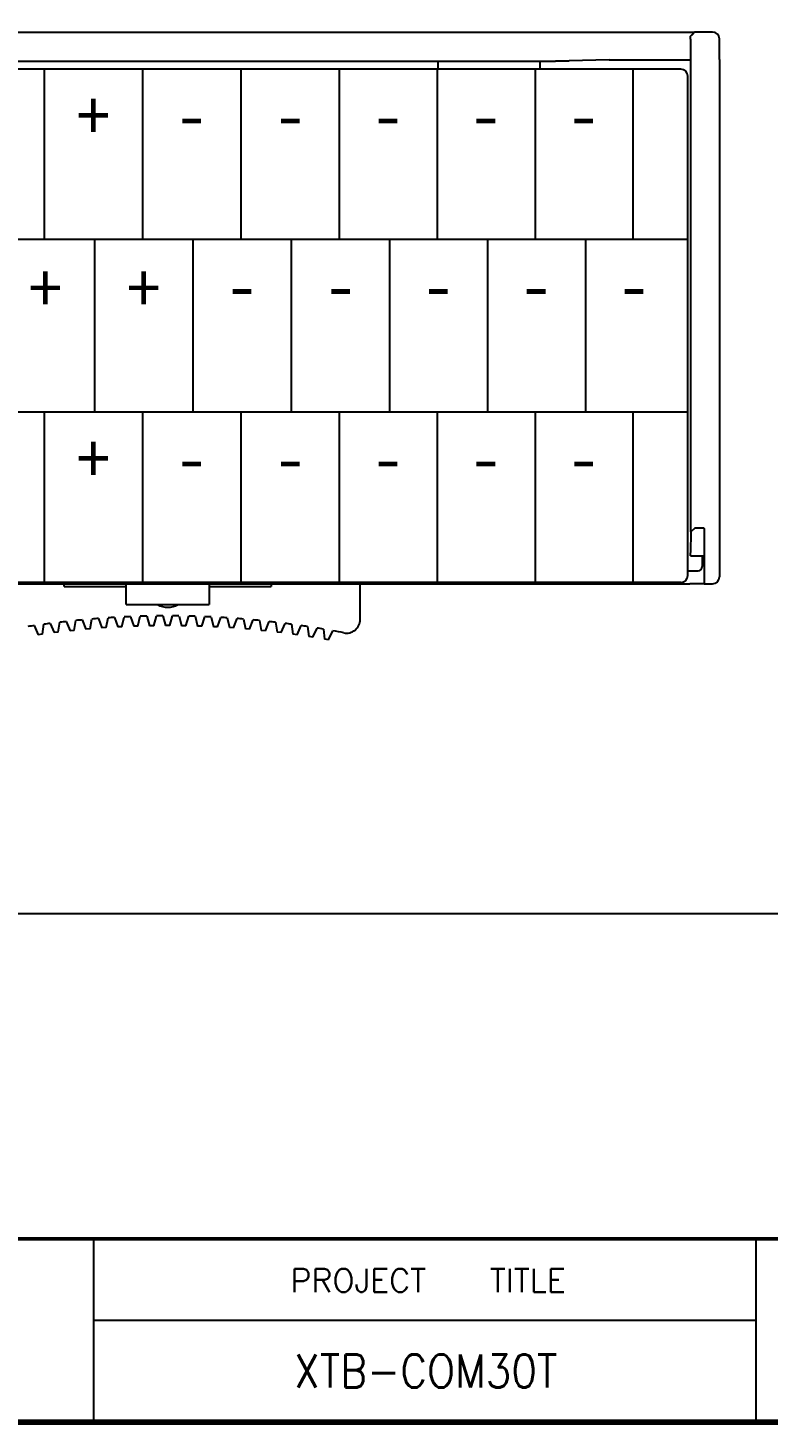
# Model space of a CAD drawing. Header units: millimetres. Extents: x 1618 to 2314, y 422 to 652.
# Drawn here: x 2040.8 to 2094.5, y 422.4 to 523.7 of the extents above; entities that cross this region are included whole.
import ezdxf
from ezdxf.enums import TextEntityAlignment as Align

# ---------------------------------------------------------------- set-up
doc = ezdxf.new("R2010")
doc.units = ezdxf.units.MM
doc.layers.add('SHEET', color=7, linetype='Continuous')
doc.styles.add('ROMANS', font='romans', dxfattribs={"width": 0.9})

msp = doc.modelspace()

# ---------------------------------------------------------------- linework, layer by layer
for p, q in [((2012.71, 523.41), (2089.16, 523.41)), ((2090.45, 523.41), (2089.16, 523.41)), ((2090.95, 521.41), (2090.95, 522.91)), ((2088.15, 520.72), (2013.75, 520.72)), ((2031.35, 521.31), (2070.55, 521.31)), ((2042, 520.72), (2042, 508.36)), ((2049.13, 520.72), (2049.13, 508.36)), ((2056.26, 520.72), (2056.26, 508.36)), ((2063.39, 520.72), (2063.39, 508.36)), ((2070.48, 520.72), (2070.48, 508.36)), ((2070.55, 520.72), (2070.55, 521.31)), ((2070.55, 521.31), (2077.95, 521.31)), ((2077.58, 520.72), (2077.58, 508.36)), ((2077.95, 520.72), (2077.95, 521.31)), ((2077.95, 521.31), (2079.06, 521.31)), ((2082.95, 521.4), (2080.06, 521.32)), ((2084.67, 520.72), (2084.67, 508.36)), ((2088.87, 487.17), (2088.87, 521.41)), ((2090.95, 521.41), (2090.95, 487.41)), ((2088.65, 487.51), (2088.65, 520.22)), ((2088.65, 508.36), (2013.25, 508.36)), ((2045.65, 508.36), (2045.65, 495.86)), ((2052.78, 508.36), (2052.78, 495.86)), ((2059.91, 508.36), (2059.91, 495.86)), ((2067.04, 508.36), (2067.04, 495.86)), ((2074.13, 508.36), (2074.13, 495.86)), ((2081.23, 508.36), (2081.23, 495.86)), ((2088.65, 495.86), (2013.25, 495.86)), ((2042, 495.86), (2042, 483.51)), ((2049.13, 495.86), (2049.13, 483.51)), ((2056.26, 495.86), (2056.26, 483.51)), ((2063.39, 495.86), (2063.39, 483.51)), ((2070.48, 495.86), (2070.48, 483.51)), ((2077.58, 495.86), (2077.58, 483.51)), ((2084.67, 495.86), (2084.67, 483.51)), ((2088.65, 484.01), (2088.65, 487.51)), ((2089.17, 487.43), (2088.87, 487.17)), ((2089.85, 487.43), (2089.17, 487.43)), ((2089.85, 487.41), (2089.85, 487.43)), ((2089.85, 487.41), (2089.85, 483.41)), ((2090.95, 487.41), (2090.95, 483.91)), ((2088.87, 487.17), (2088.86, 485.67)), ((2088.86, 485.43), (2089.85, 485.43)), ((2088.86, 485.43), (2088.86, 485.43)), ((2089.7, 485.43), (2089.7, 485.11)), ((2088.65, 484.36), (2089.4, 484.36)), ((2089.7, 485.11), (2089.7, 484.66)), ((2088.15, 483.51), (2013.75, 483.51)), ((2033.67, 483.41), (2042.18, 483.41)), ((2042.18, 483.41), (2049.98, 483.41)), ((2043.45, 483.21), (2043.45, 483.41)), ((2043.45, 483.21), (2047.95, 483.21)), ((2047.95, 481.91), (2047.95, 483.41)), ((2049.98, 483.41), (2057.28, 483.41)), ((2053.95, 483.41), (2053.95, 481.91)), ((2053.95, 483.21), (2058.45, 483.21)), ((2057.28, 483.41), (2063.37, 483.41)), ((2058.45, 483.41), (2058.45, 483.21)), ((2063.37, 483.51), (2063.37, 483.41)), ((2063.37, 483.41), (2063.4, 483.41)), ((2063.4, 483.41), (2064.56, 483.41)), ((2064.56, 483.41), (2064.58, 483.41)), ((2064.58, 483.41), (2064.58, 483.51)), ((2064.58, 483.41), (2070.67, 483.41)), ((2064.9, 480.83), (2064.9, 483.41)), ((2070.67, 483.51), (2070.67, 483.41)), ((2070.67, 483.41), (2070.7, 483.41)), ((2070.7, 483.41), (2088.79, 483.41)), ((2088.85, 483.41), (2088.79, 483.41)), ((2089.85, 483.41), (2088.85, 483.41)), ((2089.85, 483.41), (2090.45, 483.41)), ((2047.95, 481.91), (2053.95, 481.91)), ((2041.28, 480.38), (2041.57, 479.71)), ((2041.87, 479.75), (2041.98, 480.47)), ((2042.44, 480.53), (2042.72, 479.87)), ((2043.02, 479.9), (2043.14, 480.62)), ((2043.6, 480.67), (2043.87, 480)), ((2044.17, 480.03), (2044.3, 480.75)), ((2044.76, 480.79), (2045.02, 480.11)), ((2045.32, 480.14), (2045.02, 480.11)), ((2045.32, 480.14), (2045.46, 480.85)), ((2045.93, 480.89), (2046.18, 480.21)), ((2046.48, 480.23), (2046.18, 480.21)), ((2046.48, 480.23), (2046.63, 480.94)), ((2047.09, 480.97), (2047.33, 480.28)), ((2047.63, 480.29), (2047.33, 480.28)), ((2047.63, 480.29), (2047.8, 481)), ((2048.26, 481.02), (2048.49, 480.33)), ((2048.79, 480.34), (2048.49, 480.33)), ((2048.79, 480.34), (2048.96, 481.05)), ((2049.43, 481.06), (2049.64, 480.37)), ((2049.95, 480.37), (2049.64, 480.37)), ((2049.95, 480.37), (2050.13, 481.07)), ((2050.6, 481.08), (2050.8, 480.38)), ((2051.1, 480.38), (2050.8, 480.38)), ((2051.1, 480.38), (2051.3, 481.08)), ((2051.77, 481.07), (2051.96, 480.37)), ((2052.26, 480.37), (2051.96, 480.37)), ((2052.26, 480.37), (2052.47, 481.06)), ((2052.94, 481.05), (2053.11, 480.34)), ((2053.42, 480.33), (2053.11, 480.34)), ((2053.42, 480.33), (2053.64, 481.02)), ((2054.11, 481), (2054.27, 480.29)), ((2054.57, 480.28), (2054.27, 480.29)), ((2054.57, 480.28), (2054.81, 480.97)), ((2055.27, 480.94), (2055.42, 480.23)), ((2055.73, 480.21), (2055.42, 480.23)), ((2055.73, 480.21), (2055.98, 480.89)), ((2056.44, 480.85), (2056.58, 480.14)), ((2056.88, 480.11), (2056.58, 480.14)), ((2056.88, 480.11), (2057.14, 480.79)), ((2057.61, 480.75), (2057.73, 480.03)), ((2058.03, 480), (2058.3, 480.67)), ((2058.77, 480.62), (2058.88, 479.9)), ((2059.18, 479.87), (2059.47, 480.53)), ((2059.93, 480.47), (2060.03, 479.75)), ((2060.33, 479.71), (2060.62, 480.38)), ((2061.09, 480.31), (2061.17, 479.59)), ((2061.47, 479.54), (2061.78, 480.2)), ((2062.24, 480.12), (2062.31, 479.4)), ((2041.87, 479.75), (2041.57, 479.71)), ((2043.02, 479.9), (2042.72, 479.87)), ((2044.17, 480.03), (2043.87, 480)), ((2058.03, 480), (2057.73, 480.03)), ((2059.18, 479.87), (2058.88, 479.9)), ((2060.33, 479.71), (2060.03, 479.75)), ((2061.47, 479.54), (2061.17, 479.59)), ((2062.61, 479.34), (2062.31, 479.4)), ((2062.61, 479.34), (2062.93, 480)), ((2045.56, 435.92), (2045.56, 422.63)), ((2093.59, 435.92), (2093.59, 422.63)), ((2045.56, 430.02), (2093.59, 430.02))]:
    msp.add_line(p, q)
at = {"color": 0, "lineweight": 50}
msp.add_line((1983.43, 435.92), (2313.87, 435.92), dxfattribs=at)
at = {"color": 4}
msp.add_lwpolyline([(1990.56, 623.73), (2187.43, 623.73), (2187.43, 459.49), (1990.56, 459.49)], close=True, dxfattribs=at)
for centre, radius, start, end in [((2090.45, 522.91), 0.5, 0, 90), ((2088.15, 520.22), 0.5, 0, 90), ((2089.4, 484.66), 0.3, 270, 0), ((2088.15, 484.01), 0.5, 270, 0), ((2090.45, 483.91), 0.5, 270, 0), ((2050.95, 483.21), 1.5, 240.075, 299.925), ((2050.95, 414.08), 67, 98.3008, 98.6992), ((2050.95, 414.08), 67, 97.3008, 97.6992), ((2050.95, 414.08), 67, 96.3008, 96.6992), ((2050.95, 414.08), 67, 95.3008, 95.6992), ((2050.95, 414.08), 67, 94.3008, 94.6992), ((2050.95, 414.08), 67, 93.3008, 93.6992), ((2050.95, 414.08), 67, 92.3008, 92.6992), ((2050.95, 414.08), 67, 91.3008, 91.6992), ((2050.95, 414.08), 67, 90.3008, 90.6992), ((2050.95, 414.08), 67, 89.3008, 89.6992), ((2050.95, 414.08), 67, 88.3008, 88.6992), ((2050.95, 414.08), 67, 87.3008, 87.6992), ((2050.95, 414.08), 67, 86.3008, 86.6992), ((2050.95, 414.08), 67, 85.3008, 85.6992), ((2050.95, 414.08), 67, 84.3008, 84.6992), ((2050.95, 414.08), 67, 83.3008, 83.6992), ((2050.95, 414.08), 67, 82.3008, 82.6992), ((2050.95, 414.08), 67, 81.3008, 81.6992), ((2050.95, 414.08), 67, 80.3008, 80.6992), ((2063.9, 480.83), 1, 259.0215, 0), ((2050.95, 414.08), 67, 79.0215, 79.6992)]:
    msp.add_arc(centre, radius, start, end)
for centre, major_axis, ratio, start_param, end_param in [((2079.06, 521.32), (1, 0), 0.003491, 4.712389, 6.16562), ((2088.86, 486.43), (0, 1), 0.003491, 3.141593, 3.839724), ((2063.4, 485.41), (0, 2), 0.006109, 3.141593, 3.459164), ((2064.56, 485.41), (0, 2), 0.006109, 2.824022, 3.141593), ((2070.7, 485.41), (0, 2), 0.006109, 3.141593, 3.459164)]:
    msp.add_ellipse(centre, major_axis=major_axis, ratio=ratio, start_param=start_param, end_param=end_param)
for points, degree in [([(2089.16, 523.41), (2088.86, 523.11)], 1), ([(2088.87, 521.41), (2088.87, 522.09), (2088.86, 523.13), (2088.86, 523.11)], 2), ([(2082.95, 521.4), (2087.86, 521.4)], 1), ([(2087.86, 521.4), (2088.87, 521.4)], 1)]:
    msp.add_open_spline(points, degree=degree)
at = {"layer": 'SHEET', "const_width": 0.421}
msp.add_lwpolyline([(1983.43, 609.9), (1983.43, 422.63), (2313.87, 422.63), (2313.87, 609.9), (2313.87, 651.78), (2190.76, 651.78), (1983.43, 651.78)], close=True, dxfattribs=at)

# ---------------------------------------------------------------- texts
for s, p in [('+', (2045.56, 517.36)), ('-', (2052.69, 517.36)), ('-', (2059.84, 517.36)), ('-', (2066.92, 517.36)), ('-', (2074.01, 517.36)), ('-', (2081.11, 517.36)), ('+', (2042.08, 504.86)), ('+', (2049.21, 504.86)), ('-', (2056.34, 505)), ('-', (2063.49, 505)), ('-', (2070.57, 505)), ('-', (2077.66, 505)), ('-', (2084.76, 505)), ('+', (2045.56, 492.5)), ('-', (2052.69, 492.5)), ('-', (2059.84, 492.5)), ('-', (2066.92, 492.5)), ('-', (2074.01, 492.5)), ('-', (2081.11, 492.5))]:
    msp.add_text(s, height=3.5).set_placement(p, align=Align.MIDDLE_CENTER)
at = {"layer": 'SHEET', "style": 'ROMANS'}
msp.add_text('PROJECT   TITLE', height=1.6859, dxfattribs=at).set_placement((2069.83, 432.9), align=Align.MIDDLE)
at = {"layer": 'SHEET', "color": 0, "style": 'ROMANS', "width": 0.9}
msp.add_text('XTB-COM30T', height=2.4, dxfattribs=at).set_placement((2069.66, 426.34), align=Align.MIDDLE)

doc.saveas('drawing.dxf')
